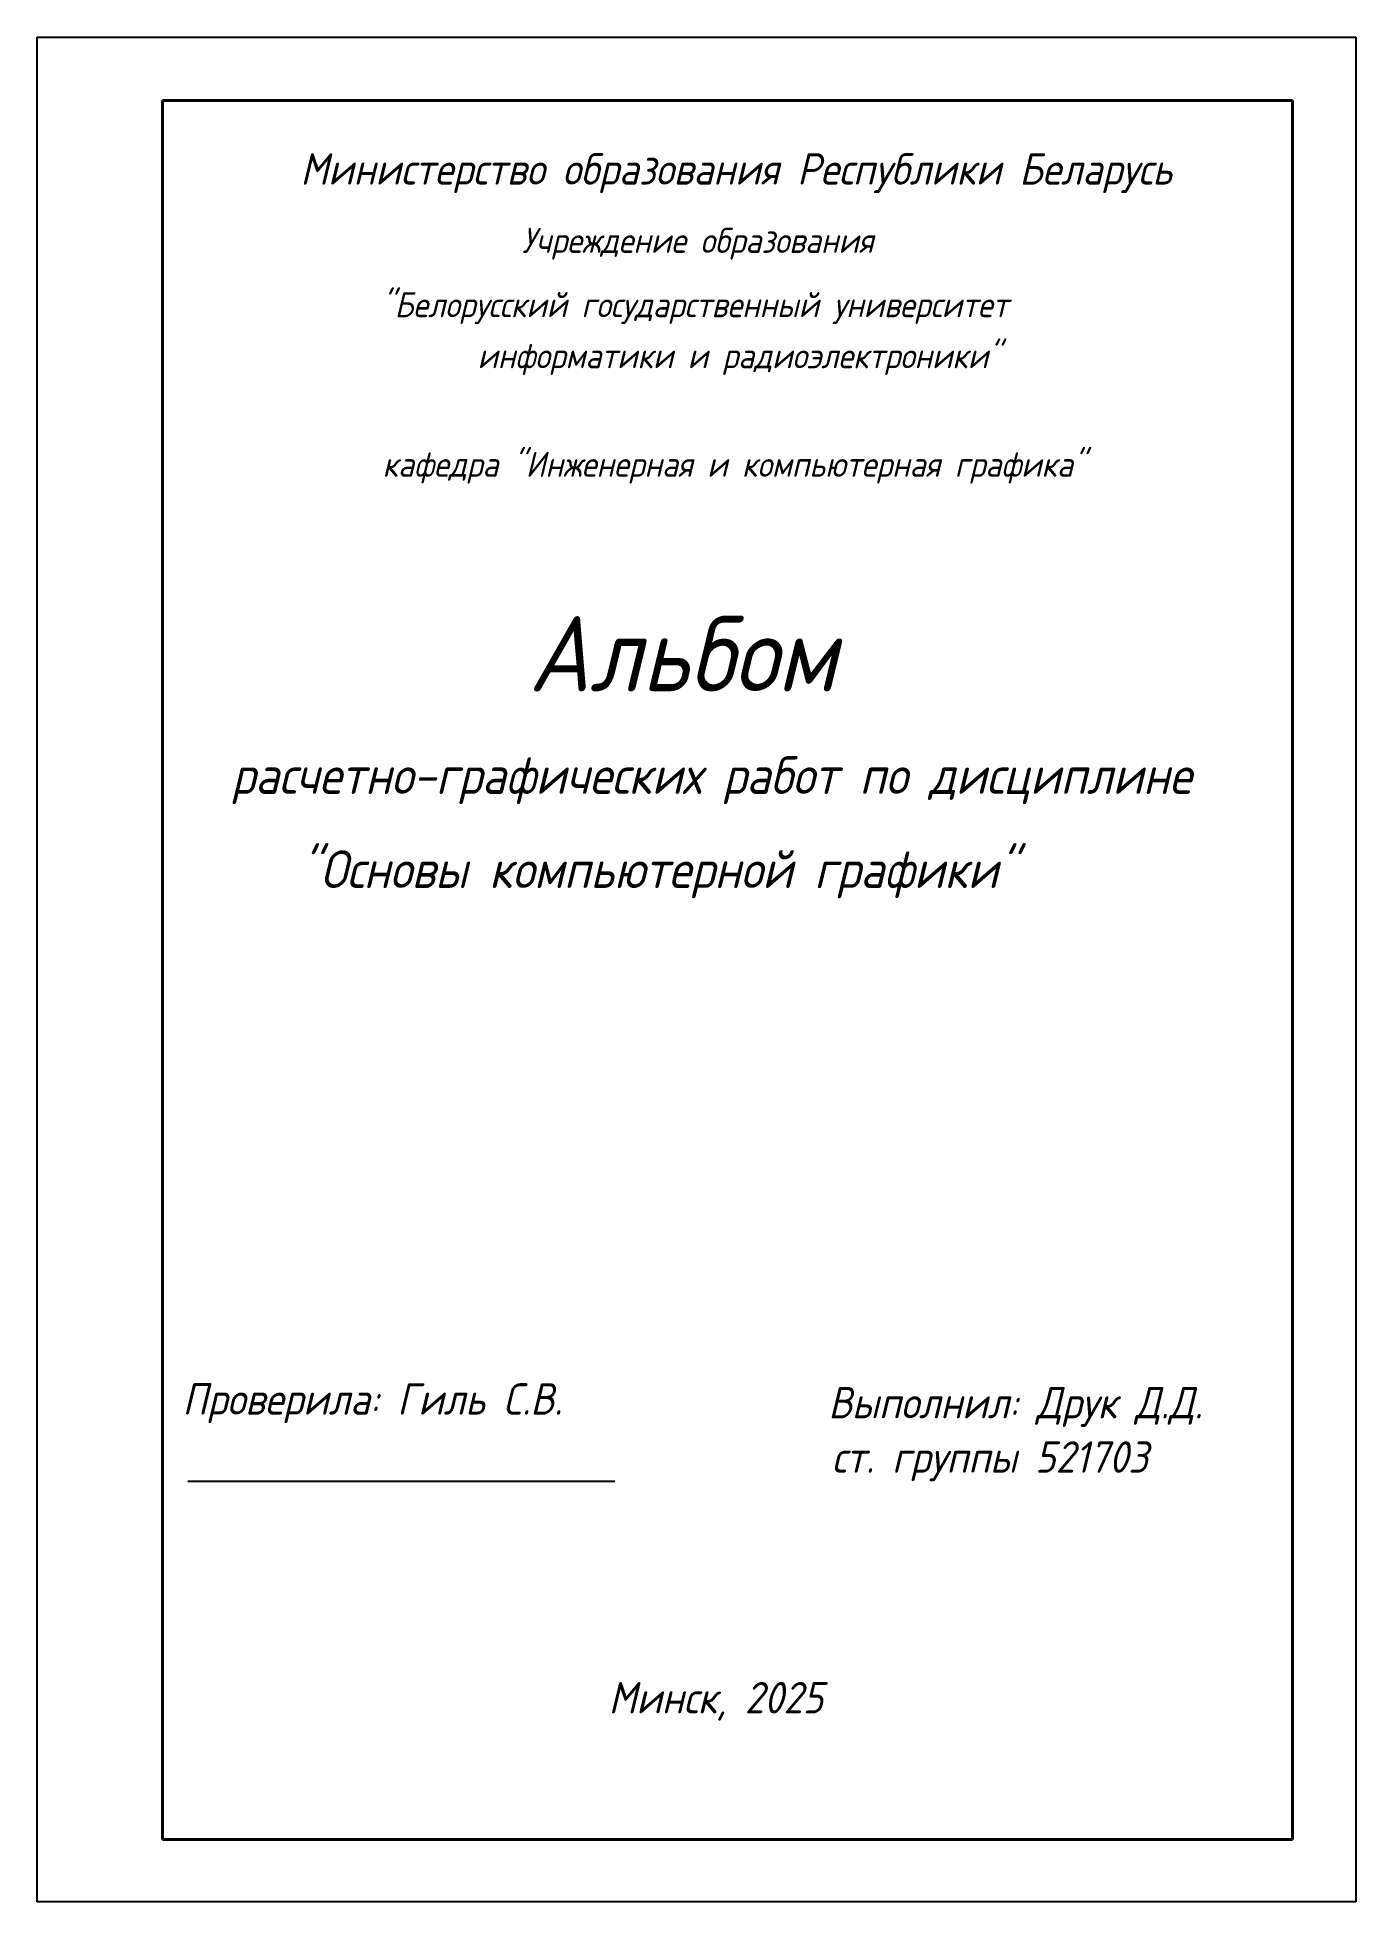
# Model space of a CAD drawing. Header units: millimetres. Extents: x 0 to 210, y 0 to 297.
import ezdxf

# ---------------------------------------------------------------- set-up
doc = ezdxf.new("R2010")
doc.units = ezdxf.units.MM
doc.layers.get('Defpoints').update_dxf_attribs({"color": 5})
doc.layers.add('основн', color=7, linetype='Continuous', lineweight=60)
doc.layers.add('тонкая', color=7, linetype='Continuous')
doc.styles.get("Standard").update_dxf_attribs({"font": 'isocpeui.ttf'})

msp = doc.modelspace()

# ---------------------------------------------------------------- linework, layer by layer
at = {"layer": 'Defpoints'}
for p, q in [((0, 0), (0, 297)), ((0, 297), (210, 297)), ((210, 297), (210, 0)), ((210, 0), (0, 0))]:
    msp.add_line(p, q, dxfattribs=at)
at = {"layer": 'основн', "lineweight": 40}
for p, q in [((19.94, 9.91), (19.94, 286.91)), ((19.94, 286.91), (199.94, 286.91)), ((199.94, 286.91), (199.94, 9.91)), ((199.94, 9.91), (19.94, 9.91))]:
    msp.add_line(p, q, dxfattribs=at)
at = {"layer": 'тонкая'}
msp.add_line((24, 67), (92, 67), dxfattribs=at)

# ---------------------------------------------------------------- texts
at = {"layer": 'тонкая', "width": 0.9}
for s, height, p in [('Министерство образования Республики Беларусь', 5, (41.91, 273.53)), ('Учреждение образования', 4, (77.2, 262.65)), ('"Белорусский государственный университет', 4, (54.86, 252.41)), ('информатики и радиоэлектроники"', 4, (70.12, 244.28)), ('кафедра "Инженерная и компьютерная графика"', 4, (54.99, 226.99)), ('расчетно-графических работ по дисциплине ', 6, (30.91, 176.47)), ('"Основы компьютерной графики"', 6, (41.98, 161.48)), ('Проверила: Гиль С.В.', 5, (23.11, 77.59)), ('Выполнил: Друк Д.Д.', 5, (126, 77)), ('ст. группы 521703', 5, (126.57, 68.34)), ('Минск, 2025', 5, (91, 30))]:
    msp.add_text(s, height=height, dxfattribs=at).set_placement(p)
at = {"layer": 'тонкая', "lineweight": 80, "width": 0.9}
msp.add_text('Альбом ', height=12, dxfattribs=at).set_placement((78.25, 192.8))

doc.saveas('drawing.dxf')
